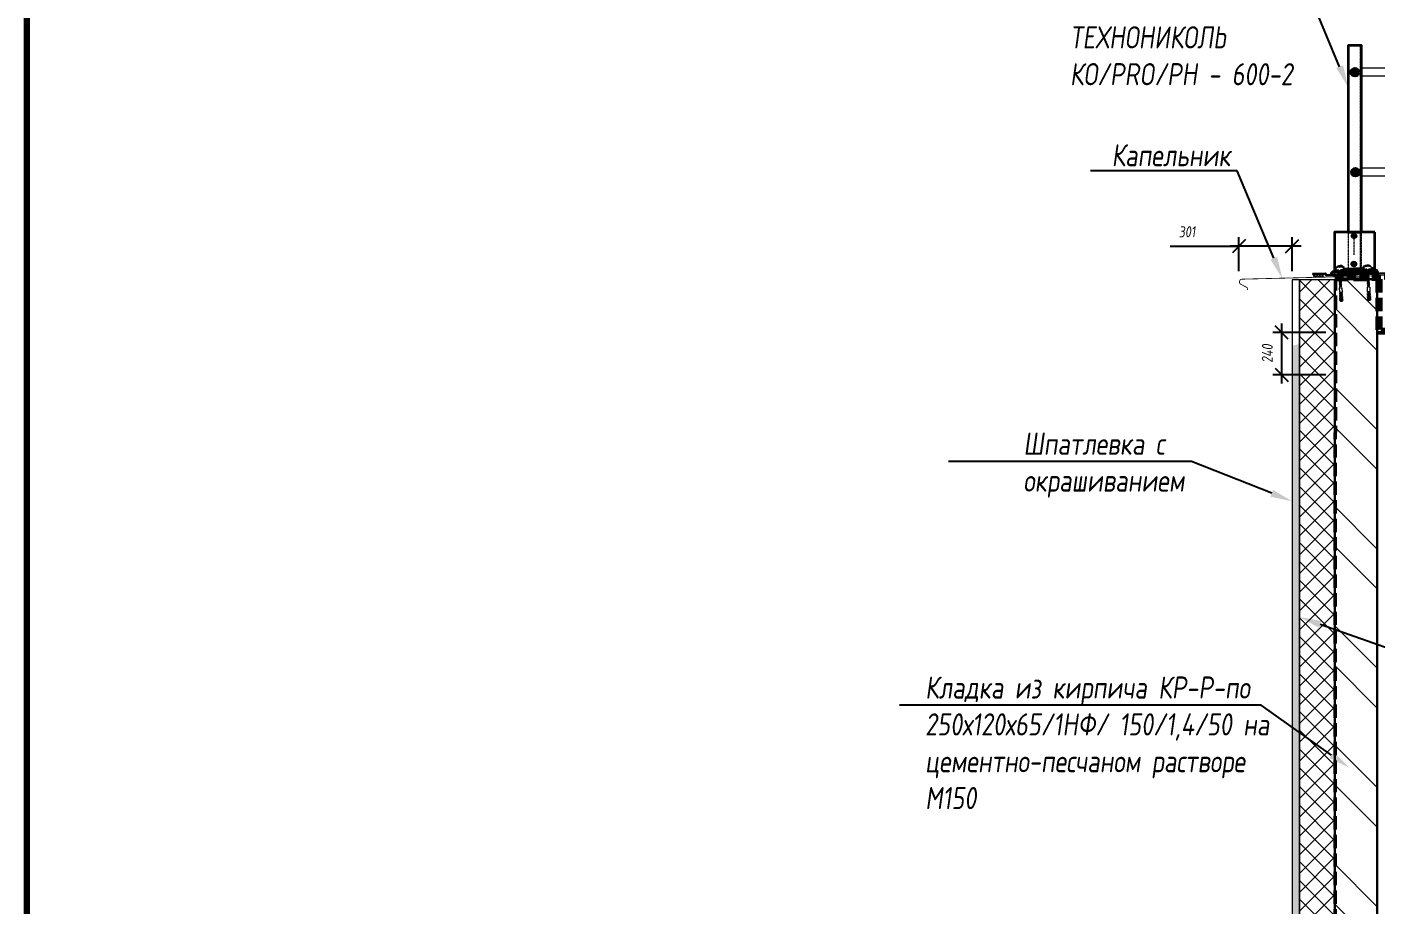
# Model space of a CAD drawing. Header units: millimetres. Extents: x 77165 to 11476408, y -193619 to 427745.
# Drawn here: x 387722 to 395341, y 356573 to 361532 of the extents above; entities that cross this region are included whole.
import ezdxf
from ezdxf import colors
from ezdxf.entities.mleader import LeaderData, LeaderLine
from ezdxf.math import Vec2, Vec3

# ---------------------------------------------------------------- set-up
doc = ezdxf.new("R2010")
doc.units = ezdxf.units.MM
doc.set_wipeout_variables(frame=1)
for name, pattern in [('ГОСТ 2.303 4', [7, 5, -2, 0]), ('пунктирнаяX2', [12.7, 0, -12.7]), ('штриховая 50', [1, 0.5, -0.5])]:
    doc.linetypes.add(name, pattern=pattern)
doc.layers.get('Defpoints').update_dxf_attribs({"color": 3})
for name, color, linetype, lineweight in [('TN-ГЕРМЕТИК', 7, 'Continuous', 30), ('TN-ГИДРОИЗОЛЯЦИЯ ПВХ', 5, 'Continuous', 15), ('TN-КРЕПЕЖ', 7, 'Continuous', 15), ('TN-МЕТАЛЛ КОНСТРУКЦИИ', 162, 'Continuous', 35), ('АР_Перегородки_кирпич', 244, 'Continuous', 20), ('АР_Перегородки_кирпич_Штрих', 244, 'Continuous', 5), ('Штриховка', 253, 'Continuous', 13)]:
    doc.layers.add(name, color=color, linetype=linetype, lineweight=lineweight)
doc.layers.add('АР_Кровельный аэратор', color=250, linetype='Continuous')
doc.styles.add('Arial', font='ARIALN.TTF')
doc.styles.add('Архитект', font='isocpeur.ttf', dxfattribs={"width": 0.8, "oblique": 8})
doc.styles.add('Архитектурный размер', font='isocpeur.ttf', dxfattribs={"width": 0.8, "oblique": 8})
doc.dimstyles.new('R_50', dxfattribs={"dimtxt": 200, "dimasz": 75, "dimexe": 50, "dimexo": 50, "dimgap": 50, "dimtad": 1, "dimdec": 0, "dimzin": 0, "dimdsep": 46, "dimtxsty": 'Архитектурный размер', "dimblk": 'OBLIQUE', "dimcen": 0, "dimdle": 50, "dimclrd": 256, "dimclre": 256, "dimclrt": 256, "dimadec": 0, "dimazin": 0, "dimtm": 1e-09, "dimtfac": 2, "dimtdec": 0, "dimtmove": 1, "dimatfit": 3, "dimfxl": 1, "dimtvp": 3, "dimtfill": 1, "dimtolj": 1, "dimtzin": 0, "dimarcsym": 0})

# ---------------------------------------------------------------- blocks, each defined once
blk = doc.blocks.new('_Oblique')
at = {"color": 0, "linetype": 'ByBlock', "lineweight": -2}
blk.add_line((-0.5, -0.5), (0.5, 0.5), dxfattribs=at)
blk = doc.blocks.new('*D1518')
at = {"layer": 'Defpoints', "color": 0, "transparency": 16777216}
for p in [(394807.7, 359807.5), (395107.5, 359807.5), (395107.5, 359568, 0)]:
    blk.add_point(p, dxfattribs=at)
at = {"layer": 'АР_Кровельный аэратор', "lineweight": -2, "transparency": 16777216}
for p, q in [((394807.7, 359518), (394807.7, 359857.5)), ((395057.5, 359807.5), (394757.7, 359807.5)), ((395057.5, 359568), (394757.7, 359568))]:
    blk.add_line(p, q, dxfattribs=at)
at = {"layer": 'АР_Кровельный аэратор', "lineweight": 15, "transparency": 16777216, "insert": (394726.7, 359687.8), "char_height": 62, "attachment_point": 5, "rotation": 90, "style": 'Архитектурный размер', "bg_fill": 3, "box_fill_scale": 1.1, "bg_fill_color": 256, "bg_fill_true_color": 13158600, "bg_fill_transparency": 0}
blk.add_mtext('\\A1;240', dxfattribs=at)
at = {"layer": 'АР_Кровельный аэратор', "lineweight": -2, "transparency": 16777216, "xscale": 75, "yscale": 75, "zscale": 75}
for p, rotation in [((394807.7, 359807.5), 90), ((394807.7, 359568), 270)]:
    blk.add_blockref('_Oblique', p, dxfattribs=dict(at, rotation=rotation))
blk = doc.blocks.new('Дюбель')
for points in [[(-48.1, 2.8), (-49, 2.8), (-50.4, 2.1), (-50.4, -2.1), (-49, -2.8), (-48.1, -2.8)], [(-17.5, 4.2), (-18.3, 2.8), (-21.1, 3), (-21, 4.4), (-23.1, 4.5), (-23.9, 3.1), (-26.7, 3.3), (-26.6, 4.7), (-28.7, 4.8), (-29.5, 3.4), (-32.3, 3.6), (-32.2, 5), (-34.3, 5.1), (-35, 3.7), (-37.8, 3.9), (-37.8, 5.3), (-39.9, 5.4), (-40.6, 4), (-43.4, 4.2), (-43.4, 5.6), (-45.5, 5.7), (-48, 4.4), (-48.1, 1.6), (-17.6, 0), (-48.1, -1.6), (-48, -4.4), (-45.5, -5.7), (-43.4, -5.6), (-43.4, -4.2), (-40.6, -4), (-39.9, -5.4), (-37.8, -5.3), (-37.8, -3.9), (-35, -3.7), (-34.3, -5.1), (-32.2, -5), (-32.3, -3.6), (-29.5, -3.4), (-28.7, -4.8), (-26.6, -4.7), (-26.7, -3.3), (-23.9, -3.1), (-23.1, -4.5), (-21, -4.4), (-21.1, -3), (-18.3, -2.8), (-17.5, -4.2)], [(0, -4.2), (0, 4.2), (-17.5, 4.2), (-17.5, -4.2), (0, -4.2)]]:
    blk.add_lwpolyline(points)
blk = doc.blocks.new('*U580')
at = {"color": 7}
blk.add_lwpolyline([(-70.7, -1.3), (-1.5, -1.3), (-1.5, -9.7), (1.5, -9.7, 0.355257), (2.9, -8.6), (4.9, 0.8), (2.4, 0.8), (2.4, 2.2), (4.9, 2.2), (2.9, 11.6, 0.355257), (1.5, 12.7), (-1.5, 12.7), (-1.5, 4.3), (-70.7, 4.3)], format="xyb", dxfattribs=at)
blk.add_lwpolyline([(-70.7, -1.3), (-70.7, 4.3)], dxfattribs=at)
blk.add_lwpolyline([(-5.4, 4.5), (-3.4, -3.4), (-1.8, -1.5), (-3.8, 6.5)], close=True, dxfattribs=at)
at = {"color": 7, "xscale": -1, "rotation": 180}
blk.add_blockref('Дюбель', (-70.7, 1.5), dxfattribs=at)
at = {"color": 252, "lineweight": 0, "ltscale": 100, "style": 'Arial', "flags": 9}
for tag, p in [('ТИП', (-20.6, -64.8)), ('ОПИСАНИЕ', (9.4, -64.8))]:
    blk.add_attdef(tag, p, '', height=25, rotation=270, dxfattribs=at)
at = {"color": 251, "lineweight": 0}
blk.add_wipeout([(-70.7, 4.3), (-73.5, 1.5), (-70.7, -1.3), (-1.5, -1.3), (-1.5, -9.7), (1.5, -9.7), (2.4, -9.4), (2.9, -8.6), (4.9, 0.8), (2.4, 0.8), (2.4, 2.2), (4.9, 2.2), (2.9, 11.6), (2.4, 12.4), (1.5, 12.7), (-1.5, 12.7), (-1.5, 4.3)], dxfattribs=at)
at = {"color": 7}
for points in [[(-68.4, 4.5), (-66.4, -3.4), (-64.8, -1.5), (-66.8, 6.5)], [(-64.2, 4.5), (-62.2, -3.4), (-60.6, -1.5), (-62.6, 6.5)], [(-60, 4.5), (-58, -3.4), (-56.4, -1.5), (-58.4, 6.5)], [(-55.8, 4.5), (-53.8, -3.4), (-52.2, -1.5), (-54.2, 6.5)], [(-51.6, 4.5), (-49.6, -3.4), (-48, -1.5), (-50, 6.5)], [(-47.4, 4.5), (-45.4, -3.4), (-43.8, -1.5), (-45.8, 6.5)], [(-43.2, 4.5), (-41.2, -3.4), (-39.6, -1.5), (-41.6, 6.5)], [(-39, 4.5), (-37, -3.4), (-35.4, -1.5), (-37.4, 6.5)], [(-34.8, 4.5), (-32.8, -3.4), (-31.2, -1.5), (-33.2, 6.5)], [(-30.6, 4.5), (-28.6, -3.4), (-27, -1.5), (-29, 6.5)], [(-26.4, 4.5), (-24.4, -3.4), (-22.8, -1.5), (-24.8, 6.5)], [(-22.2, 4.5), (-20.2, -3.4), (-18.6, -1.5), (-20.6, 6.5)], [(-18, 4.5), (-16, -3.4), (-14.4, -1.5), (-16.4, 6.5)], [(-13.8, 4.5), (-11.8, -3.4), (-10.2, -1.5), (-12.2, 6.5)], [(-9.6, 4.5), (-7.6, -3.4), (-6, -1.5), (-8, 6.5)]]:
    blk.add_lwpolyline(points, close=True, dxfattribs=at)
blk = doc.blocks.new('*U1514')
at = {"layer": 'TN-ГИДРОИЗОЛЯЦИЯ ПВХ', "color": 1}
for points in [[(10, 10), (0, 0)], [(0, 10), (10, 0)], [(10, 10), (20, 0)], [(20, 10), (10, 0)], [(20, 10), (30, 0)], [(30, 10), (20, 0)], [(30, 10), (40, 0)], [(40, 10), (30, 0)]]:
    blk.add_lwpolyline(points, dxfattribs=at)
blk = doc.blocks.new('*D1543')
at = {"layer": 'Defpoints', "color": 0, "transparency": 16777216}
for p in [(394566.7, 360294.7), (394566.7, 360104, 0), (394867.7, 360104, 0)]:
    blk.add_point(p, dxfattribs=at)
at = {"layer": 'АР_Кровельный аэратор', "lineweight": -2, "transparency": 16777216}
for p, q in [((394177.2, 360294.7), (394566.7, 360294.7)), ((394917.7, 360294.7), (394516.7, 360294.7)), ((394566.7, 360154), (394566.7, 360344.7)), ((394867.7, 360154), (394867.7, 360344.7))]:
    blk.add_line(p, q, dxfattribs=at)
at = {"layer": 'АР_Кровельный аэратор', "lineweight": -2, "transparency": 16777216, "xscale": 75, "yscale": 75, "zscale": 75, "rotation": 180}
blk.add_blockref('_Oblique', (394566.7, 360294.7), dxfattribs=at)
at = {"layer": 'АР_Кровельный аэратор', "lineweight": -2, "transparency": 16777216, "xscale": 75, "yscale": 75, "zscale": 75}
blk.add_blockref('_Oblique', (394867.7, 360294.7), dxfattribs=at)
at = {"layer": 'АР_Кровельный аэратор', "lineweight": 15, "transparency": 16777216, "insert": (394273.7, 360375.7), "char_height": 62, "attachment_point": 5, "style": 'Архитектурный размер', "bg_fill": 3, "box_fill_scale": 1.1, "bg_fill_color": 256, "bg_fill_true_color": 13158600, "bg_fill_transparency": 0}
blk.add_mtext('\\A1;301', dxfattribs=at)

msp = doc.modelspace()

# ---------------------------------------------------------------- hatches: boundary and pattern name
at = {"layer": 'TN-ГЕРМЕТИК', "lineweight": 15}
h = msp.add_hatch(dxfattribs=at)
h.set_pattern_fill('HONEY', color=256, scale=1.525507, angle=-0.116766587)
h.set_pattern_definition([(359.883233, (363320.197, 362870.9434), (7.27375963, 4.1797654), [4.8434842, -9.6869684]), (119.883233, (363320.197, 362870.9434), (-7.25666284, 4.2093779), [4.8434842, -9.6869684]), (59.883233, (363320.197, 362870.9434), (0.0170968, 8.3891433), [-9.6869684, 4.8434842])])
edge = h.paths.add_edge_path()
edge.add_line((395105.3804, 360157.52757), (395106.01302, 360136.29448))
edge.add_line((395106.01302, 360136.29448), (395083.83126, 360135.6336))
edge.add_arc((395108.08904, 360133.30973), 24.36884, 96.381712428, 174.527827764, ccw=False)
h = msp.add_hatch(dxfattribs=at)
h.set_pattern_fill('HONEY', color=256, scale=0.759156, angle=1.689247987)
h.set_pattern_definition([(1.689248, (367672.8228, 359443.301), (3.55237772, 2.19307238), [2.41032183, -4.82064366]), (121.689248, (367672.8228, 359443.301), (-3.67544525, 1.97991316), [2.41032183, -4.82064366]), (61.689248, (367672.8228, 359443.301), (-0.12306753, 4.17298554), [-4.82064366, 2.41032183])])
h.paths.add_polyline_path([(395333.56546, 360146.02941), (395333.34168, 360153.61768), (395105.69371, 360146.904), (395105.9175, 360139.31573)])
h = msp.add_hatch(dxfattribs=at)
h.set_pattern_fill('HONEY', color=256, scale=1.525507, angle=-0.116766587)
h.set_pattern_definition([(359.883233, (354295.7464, 356441.4358), (7.27375963, 4.1797654), [4.8434842, -9.6869684]), (119.883233, (354295.7464, 356441.4358), (-7.25666284, 4.2093779), [4.8434842, -9.6869684]), (59.883233, (354295.7464, 356441.4358), (0.0170968, 8.38914333), [-9.6869684, 4.8434842])])
edge = h.paths.add_edge_path()
edge.add_line((395112.13063, 360163.5773), (395163.35951, 360165.08811))
edge.add_arc((395137.8787, 360159.80175), 26.0234, 11.720565055, 171.657930919)
h = msp.add_hatch(dxfattribs=at)
h.set_pattern_fill('HONEY', color=256, scale=1.525507, angle=-0.116766587)
h.set_pattern_definition([(359.883233, (354223.662, 356438.563), (7.27375963, 4.1797654), [4.8434842, -9.6869684]), (119.883233, (354223.662, 356438.563), (-7.25666284, 4.2093779), [4.8434842, -9.6869684]), (59.883233, (354223.662, 356438.563), (0.0170968, 8.38914333), [-9.6869684, 4.8434842])])
edge = h.paths.add_edge_path()
edge.add_line((395317.09687, 360168.87506), (395265.86799, 360167.36424))
edge.add_arc((395291.61606, 360163.5887), 26.0234, 11.720565055, 171.657930919, ccw=False)
h = msp.add_hatch(dxfattribs=at)
h.set_pattern_fill('HONEY', color=256, scale=1.525507, angle=-0.116766587)
h.set_pattern_definition([(359.883233, (363320.2568, 362870.8913), (7.27375963, 4.1797654), [4.8434842, -9.6869684]), (119.883233, (363320.2568, 362870.8913), (-7.25666284, 4.2093779), [4.8434842, -9.6869684]), (59.883233, (363320.2568, 362870.8913), (0.0170968, 8.3891433), [-9.6869684, 4.8434842])])
edge = h.paths.add_edge_path()
edge.add_line((395333.02837, 360164.24125), (395333.65254, 360143.07676))
edge.add_line((395333.65254, 360143.07676), (395355.83792, 360143.73775))
edge.add_arc((395331.75489, 360139.8853), 24.38921, 9.088328898, 87.006938599)
at = {"layer": 'TN-КРЕПЕЖ', "lineweight": 13, "true_color": 0x000000, "transparency": 33554687}
h = msp.add_hatch(dxfattribs=at)
h.set_pattern_fill('ANSI31', color=18, scale=1.518313, angle=1.689247987)
h.set_pattern_definition([(46.689248, (367672.7333, 359446.3363), (-3.50771266, 3.3067442), [])])
h.paths.add_polyline_path([(395333.02837, 360164.24125), (395105.3804, 360157.52757), (395105.60419, 360149.93931), (395333.25216, 360156.65298)])
at = {"layer": 'TN-МЕТАЛЛ КОНСТРУКЦИИ', "lineweight": 9}
h = msp.add_hatch(dxfattribs=at)
h.set_pattern_fill('ANSI31', color=256, scale=1.518313)
h.set_pattern_definition([(45, (389705.3054, 421640.0823), (-3.40870982, 3.40870982), [])])
edge = h.paths.add_edge_path()
edge.add_arc((395221.38045, 361276.96329), 22.77469, 0, 360)
h = msp.add_hatch(dxfattribs=at)
h.set_pattern_fill('ANSI31', color=256, scale=1.518313)
h.set_pattern_definition([(45, (389707.9413, 421074.872), (-3.40870982, 3.40870982), [])])
edge = h.paths.add_edge_path()
edge.add_arc((395224.01636, 360711.75309), 22.77469, 0, 360)
at = {"layer": 'АР_Перегородки_кирпич_Штрих', "lineweight": 15, "transparency": 33554687}
h = msp.add_hatch(dxfattribs=at)
h.set_pattern_fill('ANSI32', color=256, scale=50, angle=90, style=0)
h.set_pattern_definition([(135, (-1317404.05, -59231.33), (-336.7596, -336.7596), []), (135, (-1317404.05, -59006.8), (-336.7596, -336.7596), [])])
h.paths.add_polyline_path([(395107.45279, 360107.48025), (395107.45279, 353669.12732), (395347.45279, 353669.12732), (395347.45279, 360107.48025)])
at = {"layer": 'Штриховка', "ltscale": 10}
h = msp.add_hatch(dxfattribs=at)
h.set_pattern_fill('НЕМЕТАЛЛИЧЕСКИЕ МАТЕРИАЛЫ', color=256, scale=29.970027, angle=180, pattern_type=2)
h.set_pattern_definition([(225, (234094.22, 446002.85), (52.980022, -52.980022), []), (315, (234094.22, 446002.85), (52.980022, 52.980022), [])])
h.paths.add_polyline_path([(394907.65261, 354907.88841), (394907.65261, 355547.82494), (394939.37017, 355547.82494), (394940.91325, 355550.54511), (394946.49999, 355550.25232), (394946.3536, 355547.45895), (394950.54365, 355547.23936), (394952.08673, 355549.95953), (394957.67347, 355549.66674), (394957.52707, 355546.87337), (394961.71713, 355546.65378), (394963.2602, 355549.37395), (394968.84694, 355549.08117), (394968.70055, 355546.2878), (394972.8906, 355546.0682), (394974.43368, 355548.78838), (394980.02042, 355548.49559), (394979.87402, 355545.70222), (394984.06408, 355545.48263), (394985.60716, 355548.2028), (394991.19389, 355547.91001), (394991.0475, 355545.11664), (394995.23755, 355544.89705), (395000.27234, 355547.43423), (395000.43941, 355550.62214), (395002.30723, 355550.62214), (395005.10443, 355552.02074), (395005.10443, 355560.41235), (395002.30723, 355561.81095), (395000.43941, 355561.81095), (395000.27234, 355564.99886), (394995.23755, 355567.53604), (394991.0475, 355567.31644), (394991.19389, 355564.52308), (394985.60716, 355564.23029), (394984.06408, 355566.95046), (394979.87402, 355566.73087), (394980.02042, 355563.9375), (394974.43368, 355563.64471), (394972.8906, 355566.36488), (394968.70055, 355566.14529), (394968.84694, 355563.35192), (394963.2602, 355563.05913), (394961.71713, 355565.7793), (394957.52707, 355565.55971), (394957.67347, 355562.76634), (394952.08673, 355562.47356), (394950.54365, 355565.19373), (394946.3536, 355564.97414), (394946.49999, 355562.18077), (394940.91325, 355561.88798), (394939.37017, 355564.60815), (394907.65261, 355564.60815), (394907.65261, 360104.00561), (395107.45279, 360104.00561), (395107.45279, 354468.32802), (394907.65261, 354468.32802)])
h = msp.add_hatch(dxfattribs=at)
h.set_pattern_fill('ПЕСЧАНЫЙ ИЛИ СУПЕСЧАНЫЕ ГРУНТЫ', color=256, scale=29.970027, angle=180, pattern_type=2)
h.set_pattern_definition([(37.5, (523822.08, 420330.025), (-2.39765, 73.338638), [0, -57.85414, 0, -64.705287, 0, -61.850642]), (7.5, (523822.08, 420330.02), (67.361124, 107.416336), [0, -31.210786, 0, -52.14485, 0, -19.982515]), (327.5, (523775.26, 420330.025), (118.530312, 0.215362), [0, -19.030967, 0, -68.51148, 0, -89.445544]), (317.5, (523775.26, 420330.02), (114.419036, 33.40599), [0, -9.515483, 0, -44.913082, 0, -51.38361])])
edge = h.paths.add_edge_path()
edge.add_line((394907.65261, 355323.6604), (394907.65261, 359741.03469))
edge.add_line((394907.65261, 355323.6604), (394905.60394, 355322.05074))
edge.add_line((394905.60394, 355322.05074), (394903.92503, 355322.05074))
edge.add_line((394903.92503, 355322.05074), (394903.00654, 355324.24854))
edge.add_line((394903.00654, 355324.24854), (394900.20934, 355322.05074))
edge.add_line((394900.20934, 355322.05074), (394898.53042, 355322.05074))
edge.add_line((394898.53042, 355322.05074), (394897.61194, 355324.24854))
edge.add_line((394897.61194, 355324.24854), (394894.81474, 355322.05074))
edge.add_line((394894.81473, 355322.05074), (394893.13582, 355322.05074))
edge.add_line((394893.13582, 355322.05074), (394892.21733, 355324.24854))
edge.add_line((394892.21733, 355324.24854), (394889.42013, 355322.05074))
edge.add_line((394889.42013, 355322.05074), (394887.74121, 355322.05074))
edge.add_line((394887.74121, 355322.05074), (394886.82273, 355324.24854))
edge.add_line((394886.82273, 355324.24854), (394884.02553, 355322.05074))
edge.add_line((394884.02552, 355322.05074), (394882.34661, 355322.05074))
edge.add_line((394882.34661, 355322.05074), (394881.42812, 355324.24854))
edge.add_line((394881.42812, 355324.24854), (394880.44202, 355323.47374))
edge.add_line((394880.44202, 355323.47374), (394878.63092, 355322.05074))
edge.add_line((394878.63092, 355322.05074), (394876.952, 355322.05074))
edge.add_line((394876.952, 355322.05074), (394876.03352, 355324.24854))
edge.add_line((394876.03352, 355324.24854), (394873.23632, 355322.05074))
edge.add_line((394873.23631, 355322.05074), (394871.5574, 355322.05074))
edge.add_line((394871.5574, 355322.05074), (394870.63891, 355324.24854))
edge.add_line((394870.63891, 355324.24854), (394867.84171, 355322.05074))
edge.add_line((394867.84171, 355322.05074), (394867.69258, 355322.05074))
edge.add_line((394867.69258, 359732.54092), (394867.69258, 355322.05074))
edge.add_line((394907.65261, 359741.03469), (394867.69258, 359732.54092))
edge = h.paths.add_edge_path()
edge.add_line((394880.44202, 355309.93015), (394881.62792, 355310.86193))
edge.add_line((394881.62792, 355310.86193), (394883.30684, 355310.86193))
edge.add_line((394883.30684, 355310.86193), (394884.22532, 355308.66412))
edge.add_line((394884.22532, 355308.66412), (394887.02253, 355310.86193))
edge.add_line((394887.02253, 355310.86193), (394888.70144, 355310.86193))
edge.add_line((394888.70144, 355310.86193), (394889.61993, 355308.66412))
edge.add_line((394889.61993, 355308.66412), (394892.41713, 355310.86193))
edge.add_line((394892.41713, 355310.86193), (394894.09605, 355310.86193))
edge.add_line((394894.09605, 355310.86193), (394895.01453, 355308.66412))
edge.add_line((394895.01453, 355308.66412), (394897.81174, 355310.86193))
edge.add_line((394897.81174, 355310.86193), (394899.49065, 355310.86193))
edge.add_line((394899.49065, 355310.86193), (394900.40914, 355308.66412))
edge.add_line((394900.40914, 355308.66412), (394903.20634, 355310.86193))
edge.add_line((394903.20634, 355310.86193), (394904.88526, 355310.86193))
edge.add_line((394904.88526, 355310.86193), (394905.80374, 355308.66412))
edge.add_line((394905.80374, 355308.66412), (394907.65261, 355310.11681))
edge.add_line((394907.65261, 354668.1282), (394907.65261, 355310.11681))
edge.add_line((394867.69258, 354668.1282), (394907.65261, 354668.1282))
edge.add_line((394867.69258, 354842.05313), (394867.69258, 354668.1282))
edge.add_line((394880.44202, 354854.57192), (394867.69258, 354842.05313))
edge.add_line((394880.44202, 355309.93015), (394880.44202, 354854.57192))
edge = h.paths.add_edge_path()
edge.add_line((394876.23332, 355310.86193), (394871.5574, 355322.05074))
edge.add_line((394873.23631, 355322.05074), (394871.5574, 355322.05074))
edge.add_line((394873.23631, 355322.05074), (394877.91224, 355310.86193))
edge.add_line((394876.23332, 355310.86193), (394877.91224, 355310.86193))

# ---------------------------------------------------------------- linework, layer by layer
at = {"layer": 'Defpoints', "color": 3, "lineweight": 100, "ltscale": 100}
msp.add_lwpolyline([(407661.77909, 392662.47328), (387722, 392662.47328), (387722, 348841.3357), (407661.77909, 348841.3357)], close=True, dxfattribs=at)
at = {"layer": 'TN-ГЕРМЕТИК', "lineweight": 15}
for points in [[(395105.3804, 360157.52757), (395106.01302, 360136.29448), (395083.83126, 360135.6336, -0.3548362316), (395105.3804, 360157.52757)], [(395333.02837, 360164.24125), (395333.65254, 360143.07676), (395355.83792, 360143.73775, 0.353718957), (395333.02837, 360164.24125)]]:
    msp.add_lwpolyline(points, format="xyb", dxfattribs=at)
msp.add_lwpolyline([(395105.69371, 360146.904), (395333.34168, 360153.61768), (395333.56546, 360146.02941), (395105.9175, 360139.31573)], close=True, dxfattribs=at)
for points in [[(395112.13063, 360163.5773), (395163.35951, 360165.08811, 0.8386340226), (395112.13063, 360163.5773)], [(395317.09687, 360168.87506), (395265.86799, 360167.36424, -0.8386340226), (395317.09687, 360168.87506)]]:
    msp.add_lwpolyline(points, format="xyb", close=True, dxfattribs=at)
at = {"layer": 'TN-ГИДРОИЗОЛЯЦИЯ ПВХ', "linetype": 'Continuous'}
for p, q in [((394984.41437, 360141.04163), (395053.55664, 360143.08074)), ((394984.41437, 360141.04163), (394984.52626, 360137.2475)), ((394984.63816, 360133.45337), (394984.52626, 360137.2475)), ((394984.63816, 360133.45337), (395050.41365, 360135.39319)), ((395050.41365, 360135.39319), (395058.20857, 360127.27527)), ((395053.55664, 360143.08074), (395061.35062, 360134.96381)), ((395058.20857, 360127.27527), (395419.40408, 360138.0367)), ((395061.35062, 360134.96381), (395422.54612, 360145.72525))]:
    msp.add_line(p, q, dxfattribs=at)
at = {"layer": 'TN-ГИДРОИЗОЛЯЦИЯ ПВХ', "linetype": 'пунктирнаяX2'}
for p, q in [((394984.52626, 360137.2475), (395051.98515, 360139.23696)), ((395051.98515, 360139.23696), (395059.7796, 360131.11954)), ((395059.7796, 360131.11954), (395420.9751, 360141.88098))]:
    msp.add_line(p, q, dxfattribs=at)
at = {"layer": 'TN-ГИДРОИЗОЛЯЦИЯ ПВХ', "linetype": 'штриховая 50', "ltscale": 10, "const_width": 7.59156}
msp.add_lwpolyline([(394984.52626, 360137.2475), (395051.98515, 360139.23696), (395059.7796, 360131.11954), (395420.9751, 360141.88098), (395423.52733, 360139.22298), (395535.09154, 360142.44261)], dxfattribs=at)
at = {"layer": 'TN-КРЕПЕЖ'}
msp.add_lwpolyline([(395105.3804, 360157.52757), (395333.02837, 360164.24125), (395333.25216, 360156.65298), (395105.60419, 360149.93931)], close=True, dxfattribs=at)
at = {"layer": 'TN-МЕТАЛЛ КОНСТРУКЦИИ'}
for points in [[(395183.46589, 360373.32415), (395259.3993, 360373.32754), (395259.33817, 361427.73798), (395183.42252, 361427.73798)], [(395332.93885, 360373.32754), (395105.29089, 360373.32754), (395105.29089, 360160.56288), (395332.93885, 360167.27655)], [(395105.20137, 360163.59818), (395105.29089, 360160.56288), (395332.93885, 360167.27655), (395332.84934, 360170.31186)]]:
    msp.add_lwpolyline(points, close=True, dxfattribs=at)
at = {"layer": 'TN-МЕТАЛЛ КОНСТРУКЦИИ', "linetype": 'штриховая 50', "lineweight": 15, "ltscale": 3}
for points in [[(395251.7466, 361427.73798), (395251.7466, 360378.50132)], [(395216.35891, 360246.00961), (395217.09674, 360370.58082)], [(395251.74384, 360378.76941), (395251.80367, 360167.9217)], [(395198.55267, 360352.77458), (395234.90298, 360352.03675)], [(395214.92555, 360175.39273), (395215.66338, 360211.74303)], [(395197.11931, 360193.93679), (395233.46961, 360193.19897)]]:
    msp.add_lwpolyline(points, dxfattribs=at)
at = {"layer": 'TN-МЕТАЛЛ КОНСТРУКЦИИ', "lineweight": 5, "ltscale": 100}
for points in [[(396735.32458, 361299.78229), (395259.33881, 361299.75464)], [(396735.32631, 361254.2329), (395259.34771, 361254.20525)]]:
    msp.add_lwpolyline(points, dxfattribs=at)
at = {"layer": 'TN-МЕТАЛЛ КОНСТРУКЦИИ', "lineweight": 5, "ltscale": 100, "elevation": 0}
for points in [[(396735.34601, 360734.57208), (395261.98323, 360734.54445)], [(396735.34774, 360689.02269), (395261.98362, 360688.99506)]]:
    msp.add_lwpolyline(points, dxfattribs=at)
at = {"layer": 'TN-МЕТАЛЛ КОНСТРУКЦИИ', "linetype": 'штриховая 50', "lineweight": 15, "ltscale": 3}
msp.add_lwpolyline([(395259.39023, 360373.32728), (395183.46589, 360373.32415), (395183.46598, 360166.05273), (395259.35563, 360168.14442)], close=True, dxfattribs=at)
at = {"layer": 'TN-МЕТАЛЛ КОНСТРУКЦИИ', "const_width": 4.55494}
msp.add_lwpolyline([(394612.96422, 360047.11104), (394614.77026, 360050.51416, 0.4142135624), (394611.62324, 360060.77867), (394577.70191, 360078.78069, -0.7983630503), (394585.03208, 360108.09166), (395415.92432, 360128.72096)], format="xyb", dxfattribs=at)
at = {"layer": 'TN-МЕТАЛЛ КОНСТРУКЦИИ'}
for centre, radius in [((395221.38045, 361276.96329), 22.77469), ((395224.01636, 360711.75309, 0), 22.77469), ((395216.72782, 360352.40567), 11.38735), ((395215.29446, 360193.56788), 11.38735)]:
    msp.add_circle(centre, radius, dxfattribs=at)
at = {"layer": 'АР_Перегородки_кирпич', "lineweight": 30, "ltscale": 100}
msp.add_lwpolyline([(395107.45279, 360107.48025), (395107.45279, 353669.12732), (395347.45279, 353669.12732), (395347.45279, 360107.48025)], close=True, dxfattribs=at)
at = {"layer": 'Штриховка', "ltscale": 50}
msp.add_lwpolyline([(394867.69258, 354668.1282), (394907.65261, 354668.1282), (394907.65261, 360104.00561), (394867.69258, 360104.00561)], close=True, dxfattribs=at)
at = {"layer": 'Штриховка', "ltscale": 20}
msp.add_lwpolyline([(395107.45279, 354468.32802), (395107.45279, 360104.00561), (394907.65261, 360104.00561), (394907.65261, 354468.32802)], close=True, dxfattribs=at)

# ---------------------------------------------------------------- block references
at = {"xscale": 1.518312964084054, "yscale": 1.518312964084054, "zscale": 1.518312964084054, "rotation": 1.689247986852654}
msp.add_blockref('*U1514', (394985.13645, 360118.27833), dxfattribs=at)

# ---------------------------------------------------------------- leaders
at = {"layer": 'АР_Кровельный аэратор', "lineweight": 15}
ml = msp.add_multileader_mtext('Standard', dxfattribs=at)
ml.set_content('\\pxt10;Ог-20^JОграждение кровли ТЕХНОНИКОЛЬ КО/PRO/PH - 600-2 ', color=256, style='Архитект')
ml.set_leader_properties()
ml.build(insert=Vec2(0, 0))
ml.multileader.update_dxf_attribs({"text_left_attachment_type": 6, "text_right_attachment_type": 6, "dogleg_length": 50, "arrow_head_size": 124.87511})
ctx = ml.context
ctx.base_point, ctx.char_height, ctx.arrow_head_size, ctx.landing_gap_size, ctx.plane_origin = Vec3(393599.29953, 361802.81261), 124.8751104, 124.87511, 12.48751, Vec3(399054.84171, 360070.25205)
ctx.left_attachment, ctx.right_attachment = 6, 6
notes = []
notes.append((ctx, [(1, (1, 1, 0), (394928.10577, 361802.81261), (-1, 0), 49.95004, [(0, [(395183.43143, 361192.93603)], 0, [])])]))
ctx.mtext.insert, ctx.mtext.width, ctx.mtext.defined_height, ctx.mtext.flow_direction = Vec3(393611.78704, 361952.66274), 1296.6304925, 301.80721, 5
ml = msp.add_multileader_mtext('Standard', dxfattribs=at)
ml.set_content('{\\C256;Шпатлевка с окрашиванием }', color=256, style='Архитект')
ml.set_leader_properties()
ml.build(insert=Vec2(0, 0))
ml.multileader.update_dxf_attribs({"text_left_attachment_type": 6, "text_right_attachment_type": 6, "dogleg_length": 50, "arrow_head_size": 124.87511})
ctx = ml.context
ctx.base_point, ctx.char_height, ctx.arrow_head_size, ctx.landing_gap_size, ctx.plane_origin = Vec3(393336.42155, 359078.66925), 124.8751104, 124.87511, 12.48751, Vec3(398739.10285, 357730.29659)
ctx.left_attachment, ctx.right_attachment = 6, 6
notes.append((ctx, [(1, (1, 1, 0), (394298.02744, 359078.66925), (-1, 0), 49.95004, [(0, [(394867.69258, 358852.98056)], 0, [])])]))
ctx.mtext.insert, ctx.mtext.width, ctx.mtext.defined_height, ctx.mtext.flow_direction = Vec3(393348.90906, 359241.0069), 1296.6304925, 301.80721, 5
ml = msp.add_multileader_mtext('Standard', dxfattribs=at)
ml.set_content('{\\C256;Плиты минераловатные - ROCKWOOL ВЕНТИ БАТТС 86-170 кг/м3 100 мм (или аналог)}', color=256, style='Архитект')
ml.set_leader_properties()
ml.build(insert=Vec2(0, 0))
ml.multileader.update_dxf_attribs({"text_left_attachment_type": 6, "text_right_attachment_type": 6, "dogleg_length": 50, "arrow_head_size": 124.87511})
ctx = ml.context
ctx.base_point, ctx.char_height, ctx.arrow_head_size, ctx.landing_gap_size, ctx.plane_origin = Vec3(395685.82578, 357943.46363), 124.8751104, 124.87511, 12.48751, Vec3(398458.54119, 357497.93791)
ctx.left_attachment, ctx.right_attachment = 6, 6
notes.append((ctx, [(0, (1, 1, 0), (395635.87574, 357943.46363), (1, 0), 49.95004, [(0, [(394907.65261, 358200.02235)], 0, [])])]))
ctx.mtext.insert, ctx.mtext.width, ctx.mtext.defined_height, ctx.mtext.flow_direction = Vec3(395698.31329, 358093.31376), 2613.0888483, 478.46064, 5
ml = msp.add_multileader_mtext('Standard', dxfattribs=at)
ml.set_content('Кладка из кирпича КР-Р-по 250х120х65/1НФ/ 150/1,4/50 на цементно-песчаном растворе М150  ', color=256, style='Архитект')
ml.set_leader_properties()
ml.build(insert=Vec2(0, 0))
ml.multileader.update_dxf_attribs({"text_left_attachment_type": 6, "text_right_attachment_type": 6, "dogleg_length": 50, "arrow_head_size": 124.87511})
ctx = ml.context
ctx.base_point, ctx.char_height, ctx.arrow_head_size, ctx.landing_gap_size, ctx.plane_origin = Vec3(392781.94127, 357701.64262), 124.8751104, 124.87511, 12.48751, Vec3(398564.42484, 358208.72707)
ctx.left_attachment, ctx.right_attachment = 6, 6
notes.append((ctx, [(1, (1, 1, 0), (394692.46319, 357701.64262), (-1, 0), 49.95004, [(0, [(395191.54948, 357347.91902)], 0, [])])]))
ctx.mtext.insert, ctx.mtext.width, ctx.mtext.defined_height, ctx.mtext.flow_direction = Vec3(392794.42878, 357863.98027), 1961.4709438, 301.80721, 5
for ctx, leaders in notes:
    for number, flags, end, landing, length, lines in leaders:
        leader = LeaderData()
        leader.index, (leader.has_last_leader_line, leader.has_dogleg_vector, leader.attachment_direction) = number, flags
        leader.last_leader_point, leader.dogleg_vector, leader.dogleg_length = Vec3(end), Vec3(landing), length
        for number, points, colour, breaks in lines:
            line = LeaderLine()
            line.index, line.vertices, line.color, line.breaks = number, Vec3.list(points), colors.encode_raw_color(colour), breaks
            leader.lines.append(line)
        ctx.leaders.append(leader)

# ---------------------------------------------------------------- next in the draw order: dimensions: what is measured, and where the dimension line sits
dim = msp.add_linear_dim(base=(394807.65786, 359807.53827), p1=(395107.45279, 359568.00561, 0), p2=(395107.45279, 359807.53827), angle=90, dimstyle='R_50', override={"dimtxt": 62, "dimpost": '\\X'}, dxfattribs=at)
dim.commit()
dim.dimension.update_dxf_attribs({"geometry": '*D1518', "text_midpoint": (394807.65786, 359687.77194), "dimtype": 160})

# ---------------------------------------------------------------- next in the draw order: linework, layer by layer
at = {"layer": 'Штриховка', "color": 6, "linetype": 'ГОСТ 2.303 4', "lineweight": 50, "ltscale": 15}
for points in [[(395107.45279, 360107.48025), (395347.45279, 360107.48025), (395347.45279, 359804.00561), (399767.45279, 359807.74042), (399767.45279, 360208.00561), (400007.45279, 360208.00561)], [(395107.45279, 360104.4986), (395368.02941, 360108.09223), (395367.45279, 359824.02772), (395649.17962, 359824.33902)]]:
    msp.add_lwpolyline(points, dxfattribs=at)

# ---------------------------------------------------------------- next in the draw order: block references
at = {"layer": 'TN-КРЕПЕЖ', "ltscale": 100, "xscale": 1.525506841124425, "yscale": 1.525506841124425, "zscale": 1.525506841124425, "rotation": 92.85206140936205}
for p in [(395137.67218, 360166.80432), (395295.25575, 360171.26888)]:
    msp.add_blockref('*U580', p, dxfattribs=at)

# ---------------------------------------------------------------- next in the draw order: linework, layer by layer
at = {"layer": 'Штриховка', "color": 5, "linetype": 'ГОСТ 2.303 4', "lineweight": 50, "ltscale": 10}
msp.add_line((395107.45279, 360117.49732, 0), (399747.45279, 360208.00561), dxfattribs=at)
at = {"layer": 'Штриховка', "color": 1, "linetype": 'ГОСТ 2.303 4', "lineweight": 50, "ltscale": 10}
msp.add_line((395107.45279, 360109.04021, 0), (399747.45279, 360199.5485), dxfattribs=at)

# ---------------------------------------------------------------- next in the draw order: leaders
at = {"layer": 'АР_Кровельный аэратор', "lineweight": 15}
ml = msp.add_multileader_mtext('Standard', dxfattribs=at)
ml.set_content('Капельник ', color=256, style='Архитект')
ml.set_leader_properties()
ml.build(insert=Vec2(0, 0))
ml.multileader.update_dxf_attribs({"text_left_attachment_type": 6, "text_right_attachment_type": 6, "dogleg_length": 50, "arrow_head_size": 124.87511})
ctx = ml.context
ctx.base_point, ctx.char_height, ctx.arrow_head_size, ctx.landing_gap_size, ctx.plane_origin = Vec3(393834.63468, 360720.7657), 124.87511, 124.87511, 12.48751, Vec3(398683.21629, 358988.20514)
ctx.left_attachment, ctx.right_attachment = 6, 6
notes = []
notes.append((ctx, [(1, (1, 1, 0), (394556.48036, 360720.7657), (-1, 0), 49.95004, [(0, [(394811.80602, 360110.88911)], 0, [])])]))
ctx.mtext.insert, ctx.mtext.width, ctx.mtext.defined_height, ctx.mtext.flow_direction = Vec3(393847.12219, 360870.61583), 1296.6304925, 301.80721, 5
for ctx, leaders in notes:
    for number, flags, end, landing, length, lines in leaders:
        leader = LeaderData()
        leader.index, (leader.has_last_leader_line, leader.has_dogleg_vector, leader.attachment_direction) = number, flags
        leader.last_leader_point, leader.dogleg_vector, leader.dogleg_length = Vec3(end), Vec3(landing), length
        for number, points, colour, breaks in lines:
            line = LeaderLine()
            line.index, line.vertices, line.color, line.breaks = number, Vec3.list(points), colors.encode_raw_color(colour), breaks
            leader.lines.append(line)
        ctx.leaders.append(leader)

# ---------------------------------------------------------------- next in the draw order: dimensions: what is measured, and where the dimension line sits
dim = msp.add_linear_dim(base=(394566.71628, 360294.66529, 0), p1=(394867.69258, 360104.00561), p2=(394566.71628, 360104.00561), dimstyle='R_50', override={"dimtxt": 62, "dimpost": '\\X'}, dxfattribs=at)
dim.commit()
dim.dimension.update_dxf_attribs({"geometry": '*D1543', "text_midpoint": (394273.68275, 360294.66529, 0), "dimtype": 160})

# ---------------------------------------------------------------- next in the draw order: linework, layer by layer
at = {"layer": 'Штриховка', "color": 6, "linetype": 'ГОСТ 2.303 4', "lineweight": 50, "ltscale": 15}
msp.add_lwpolyline([(393109.45102, 353744.92274), (395107.53916, 353744.92717), (395111.24857, 360103.7764)], dxfattribs=at)

doc.saveas('drawing.dxf')
